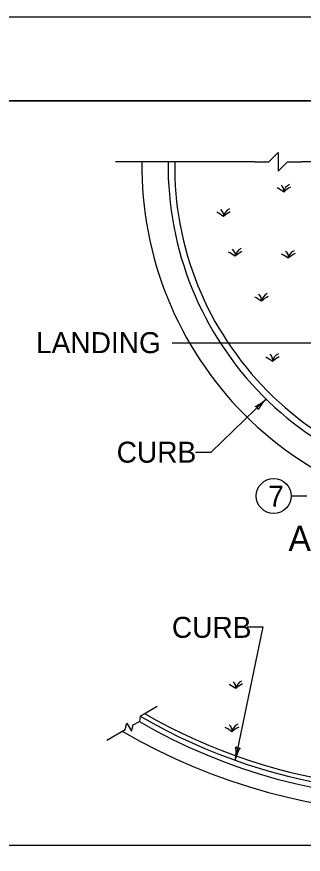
# Model space of a CAD drawing. Extents: x 998.7 to 1037.4, y 999.2 to 1023.2.
# Drawn here: x 1007.22 to 1009.68, y 1015.04 to 1022.22 of the extents above; entities that cross this region are included whole.
import ezdxf

# ---------------------------------------------------------------- set-up
doc = ezdxf.new("R2010")
doc.units = 0
for name, color, linetype in [('Level 1', 7, 'Continuous'), ('Level 10', 7, 'Continuous'), ('Level 11', 7, 'Continuous'), ('Level 14', 7, 'Continuous'), ('Level 2', 7, 'Continuous')]:
    doc.layers.add(name, color=color, linetype=linetype)

msp = doc.modelspace()

# ---------------------------------------------------------------- linework, layer by layer
at = {"layer": 'Level 1'}
for p, q in [((1009.2608, 1020.976), (1008.0655, 1020.976)), ((1011.6861, 1020.976), (1009.6597, 1020.976)), ((1008.5527, 1019.4259), (1010.1126, 1019.4259)), ((1009.5714, 1018.1122), (1009.7064, 1018.1122)), ((1008.2767, 1016.2262), (1008.4219, 1016.3101)), ((1008.2767, 1016.2262), (1008.2707, 1016.1804)), ((1007, 1015.1194), (1021.8941, 1015.1194))]:
    msp.add_line(p, q, dxfattribs=at)
for points in [[(1009.2608, 1020.976), (1009.3805, 1020.976), (1009.4603, 1021.0558), (1009.4603, 1020.8962), (1009.5401, 1020.976), (1009.6597, 1020.976)], [(1007.9911, 1016.0188), (1008.1499, 1016.1106), (1008.1645, 1016.165), (1008.2043, 1016.096), (1008.219, 1016.1505), (1008.2707, 1016.1804)]]:
    msp.add_lwpolyline(points, dxfattribs=at)
msp.add_circle((1009.422, 1018.1122), 0.1494, dxfattribs=at)
for centre, radius, start, end in [((1011.3102, 1020.9404), 3.0183, 179.32314, 270.43548), ((1011.3102, 1020.9404), 2.7933, 179.26862, 270.34516), ((1011.3102, 1020.9404), 2.737, 179.25358, 270.35226), ((1009.2163, 1020.3208), 0.4924, 53.67487, 61.60536), ((1009.4502, 1020.7293), 0.059, 348.46333, 53.88758), ((1009.5907, 1020.706), 0.0835, 113.1649, 172.02683), ((1009.674, 1020.5419), 0.2417, 116.66465, 133.36453), ((1009.0749, 1020.4957), 0.0835, 113.1649, 172.02683), ((1008.7005, 1020.1106), 0.4924, 53.67487, 61.60536), ((1008.9344, 1020.5191), 0.059, 348.46333, 53.88758), ((1009.1581, 1020.3316), 0.2417, 116.66465, 133.36453), ((1009.0345, 1020.1788), 0.059, 348.46333, 53.88758), ((1009.175, 1020.1554), 0.0835, 113.1649, 172.02683), ((1009.6299, 1020.1379), 0.0835, 113.1649, 172.02683), ((1008.8006, 1019.7703), 0.4924, 53.67487, 61.60536), ((1009.2582, 1019.9913), 0.2417, 116.66465, 133.36453), ((1009.2555, 1019.7528), 0.4924, 53.67487, 61.60536), ((1009.4894, 1020.1613), 0.059, 348.46333, 53.88758), ((1009.7131, 1019.9738), 0.2417, 116.66465, 133.36453), ((1009.0252, 1019.3847), 0.4924, 53.67487, 61.60536), ((1009.2591, 1019.7932), 0.059, 348.46333, 53.88758), ((1009.3996, 1019.7698), 0.0835, 113.1649, 172.02683), ((1009.4829, 1019.6057), 0.2417, 116.66465, 133.36453), ((1009.1208, 1018.8688), 0.4924, 53.67487, 61.60536), ((1009.3547, 1019.2773), 0.059, 348.46333, 53.88758), ((1009.4952, 1019.254), 0.0835, 113.1649, 172.02683), ((1009.5784, 1019.0899), 0.2417, 116.66465, 133.36453), ((1009.1123, 1019.1963), 0.3518, 295.52733, 314.17406), ((1009.6027, 1018.6917), 0.3518, 134.18018, 152.84896), ((1009.6027, 1018.6917), 0.3518, 134.16795, 134.18018), ((1009.2615, 1018.8508), 0.0281, 2.95477, 85.07147), ((1008.8053, 1016.0645), 0.4924, 53.67487, 61.60536), ((1009.0392, 1016.473), 0.059, 348.46333, 53.88758), ((1009.1796, 1016.4497), 0.0835, 113.1649, 172.02683), ((1009.2629, 1016.2856), 0.2417, 116.66465, 133.36453), ((1010.7128, 1020.4033), 4.8355, 239.74995, 286.92712), ((1010.7128, 1020.4034), 4.7989, 239.99983, 286.58296), ((1010.7128, 1020.354), 4.8355, 239.66666, 299.99992), ((1008.7727, 1015.6934), 0.4924, 53.67487, 61.60536), ((1009.0066, 1016.1019), 0.059, 348.46333, 53.88758), ((1009.1471, 1016.0785), 0.0835, 113.1649, 172.02683), ((1009.2303, 1015.9144), 0.2417, 116.66465, 133.36453), ((1010.7128, 1020.5232), 5.1286, 239.68605, 300.00111), ((1008.7476, 1015.9198), 0.3518, 348.15025, 6.81904), ((1009.4363, 1015.7753), 0.3518, 149.49741, 168.14414), ((1009.1195, 1015.9785), 0.0281, 216.92485, 299.04155), ((1008.7476, 1015.9198), 0.3518, 348.13803, 348.15025)]:
    msp.add_arc(centre, radius, start, end, dxfattribs=at)
at = {"layer": 'Level 10'}
msp.add_line((1035.5, 1021.5), (1007, 1021.5), dxfattribs=at)
at = {"layer": 'Level 11'}
msp.add_lwpolyline([(1007, 1021.5), (1035.5, 1021.5), (1035.5, 1000.5), (1007, 1000.5)], close=True, dxfattribs=at)
at = {"layer": 'Level 14'}
msp.add_line((1000, 1022.22), (1036.36, 1022.22), dxfattribs=at)
at = {"layer": 'Level 2'}
for points in [[(1008.7524, 1018.4892), (1008.8874, 1018.4886), (1009.3575, 1018.944)], [(1009.1942, 1016.9894), (1009.3292, 1016.9894), (1009.0917, 1015.8476)]]:
    msp.add_lwpolyline(points, dxfattribs=at)

# ---------------------------------------------------------------- texts
at = {"layer": 'Level 1'}
for s, height, p in [('LANDING', 0.18, (1007.3851, 1019.3365)), ('CURB', 0.18, (1008.0762, 1018.3979)), ('7', 0.18, (1009.3751, 1018.0198)), ('A', 0.216, (1009.5482, 1017.6405)), ('CURB', 0.18, (1008.5496, 1016.8964))]:
    msp.add_text(s, height=height, dxfattribs=at).set_placement(p)

doc.saveas('drawing.dxf')
